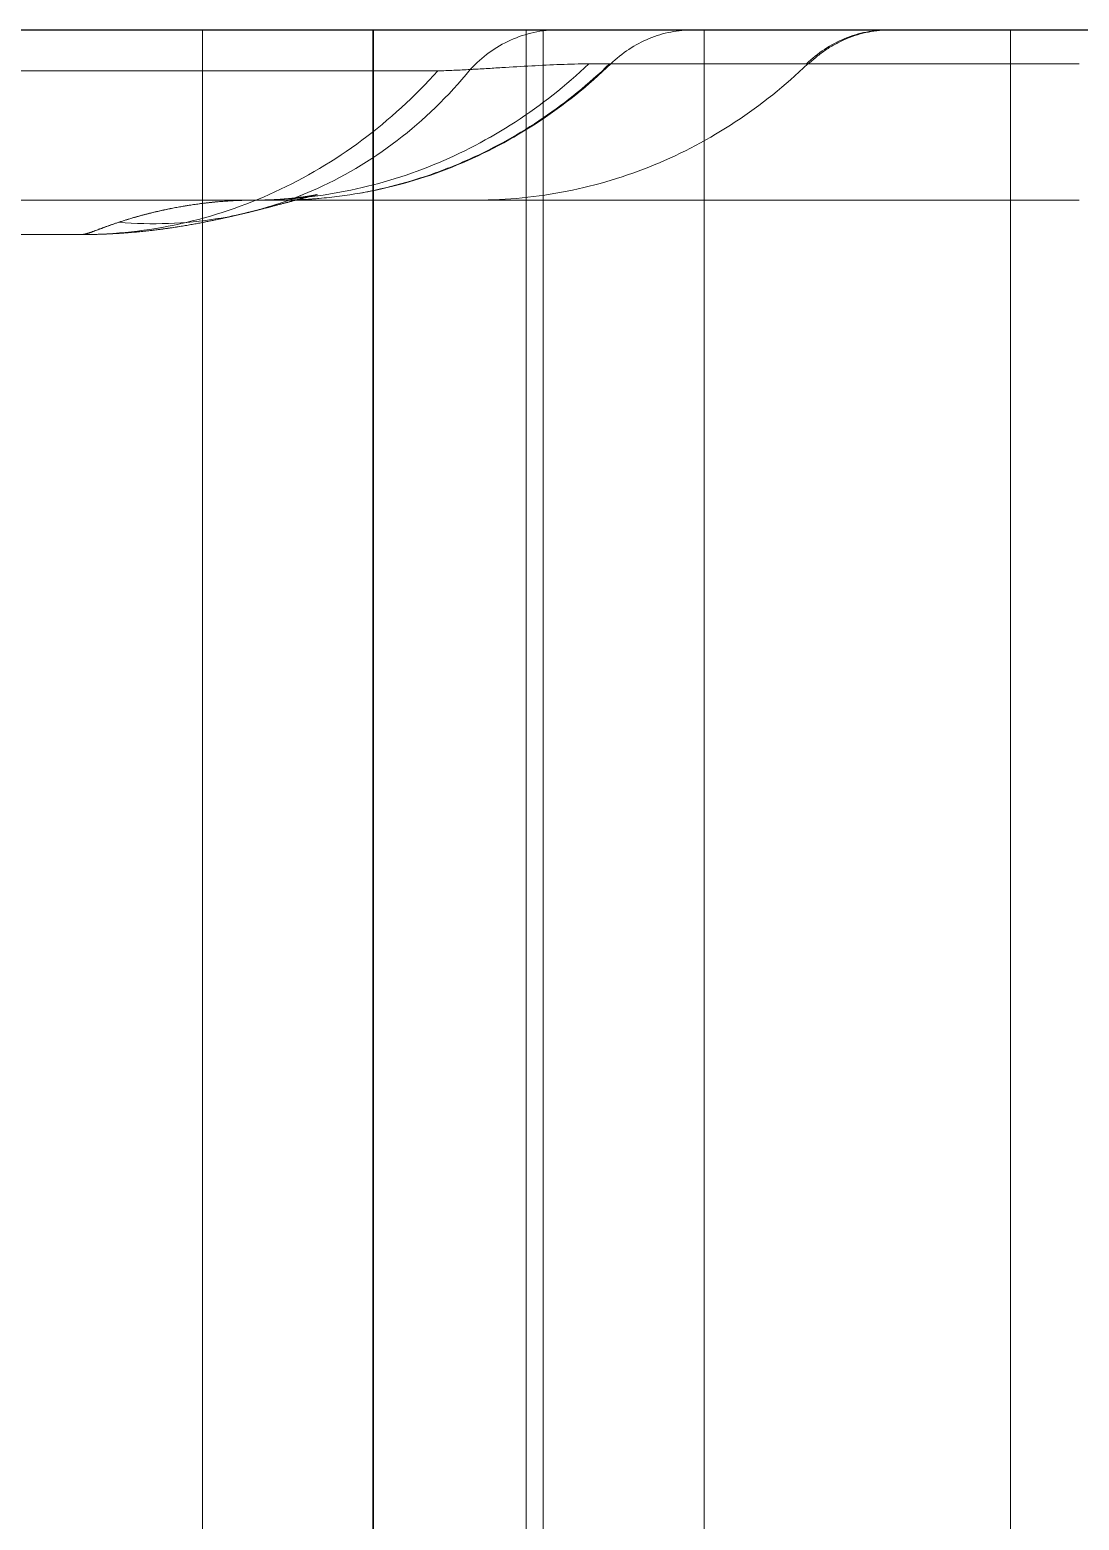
# Model space of a CAD drawing. Header units: millimetres. Extents: x 48754 to 50247, y 1387 to 2180.
# Drawn here: x 49021.55 to 49027.71, y 1473.44 to 1482.19 of the extents above; entities that cross this region are included whole.
import ezdxf

# ---------------------------------------------------------------- set-up
doc = ezdxf.new("R2010")
doc.units = ezdxf.units.MM
doc.linetypes.add('DASHED', pattern=[0])
doc.layers.add('DIE', color=7, linetype='Continuous')

# ---------------------------------------------------------------- blocks, each defined once
blk = doc.blocks.new('*u7581')
at = {"layer": 'DIE', "color": 11, "linetype": 'Continuous', "lineweight": 13}
blk.add_line((-690, 35), (0, 35), dxfattribs=at)
at = {"layer": 'DIE', "color": 11, "linetype": 'DASHED', "lineweight": 13}
for p, q in [((-534, 0), (-534, 35)), ((-530.2555, 35), (-530.2555, 0))]:
    blk.add_line(p, q, dxfattribs=at)
at = {"layer": 'DIE', "color": 155, "linetype": 'DASHED', "lineweight": 13}
for p, q in [((-533, 0), (-533, 35)), ((-533, 0), (-533, 35)), ((-532.0555, 35), (-532.0555, 0)), ((-532.0555, 35), (-532.0555, 0)), ((-536.6916, 34.7596), (-533.6181, 34.7596)), ((-533.6181, 34.7596), (-536.6916, 34.7596)), ((-531.448, 34.8), (-532.6064, 34.8)), ((-532.603, 34.8), (-531.4546, 34.8)), ((-534.5384, 34), (-534.5367, 34))]:
    blk.add_line(p, q, dxfattribs=at)
at = {"layer": 'DIE', "color": 2, "linetype": 'DASHED', "lineweight": 13}
for p, q in [((-534.6944, 34), (-534.6845, 34)), ((-534.5453, 34), (-533.3903, 34)), ((-533.3884, 34), (-529.853, 34)), ((-534.7368, 33.9266), (-534.7358, 33.9268)), ((-534.7363, 33.9266), (-534.7341, 33.9272)), ((-538.7827, 33.7979), (-535.7091, 33.7979)), ((-535.7091, 33.7979), (-535.7028, 33.7979)), ((-535.7091, 33.7979), (-535.7059, 33.7979)), ((-535.7028, 33.7979), (-535.6936, 33.798))]:
    blk.add_line(p, q, dxfattribs=at)
at = {"layer": 'DIE', "color": 11, "linetype": 'DASHED', "lineweight": 13}
for points in [[(-535.0004, 0), (-535.0004, 11.6667), (-535.0004, 23.3333), (-535.0004, 35)], [(-533.995, 35), (-533.995, 23.3333), (-533.995, 11.6667), (-533.995, 0)], [(-533.0995, 0), (-533.0995, 11.6667), (-533.0995, 23.3333), (-533.0995, 35)]]:
    blk.add_open_spline(points, degree=3, dxfattribs=at)
at = {"layer": 'DIE', "color": 155, "linetype": 'DASHED', "lineweight": 13}
for points, knots in [([(-532.9116, 35), (-532.9593, 35), (-533.007, 34.9949), (-533.1006, 34.9746), (-533.1465, 34.9594), (-533.2347, 34.9196), (-533.277, 34.895), (-533.3564, 34.8372), (-533.3936, 34.8041), (-533.4274, 34.7673)], [0, 0, 0, 0, 0.25, 0.25, 0.5, 0.5, 0.75, 0.75, 1, 1, 1, 1]), ([(-532.9116, 35), (-532.9593, 35), (-533.007, 34.9949), (-533.1006, 34.9746), (-533.1465, 34.9594), (-533.2347, 34.9196), (-533.277, 34.895), (-533.3564, 34.8372), (-533.3935, 34.8041), (-533.4274, 34.7673)], [0, 0, 0, 0, 0.25, 0.25, 0.5, 0.5, 0.75, 0.75, 1, 1, 1, 1]), ([(-532.1192, 35), (-532.1632, 35), (-532.2073, 34.9956), (-532.2939, 34.9783), (-532.3366, 34.9654), (-532.419, 34.9313), (-532.4588, 34.9102), (-532.5343, 34.8605), (-532.5699, 34.8319), (-532.603, 34.8)], [0, 0, 0, 0, 0.25, 0.25, 0.5, 0.5, 0.75, 0.75, 1, 1, 1, 1]), ([(-532.1191, 35), (-532.1632, 35), (-532.2073, 34.9956), (-532.294, 34.9783), (-532.3366, 34.9654), (-532.419, 34.9313), (-532.4588, 34.9102), (-532.5343, 34.8604), (-532.57, 34.8318), (-532.603, 34.8)], [0, 0, 0, 0, 0.25, 0.25, 0.5, 0.5, 0.75, 0.75, 1, 1, 1, 1]), ([(-530.9706, 35), (-531.0147, 35), (-531.0588, 34.9956), (-531.1455, 34.9783), (-531.1882, 34.9654), (-531.2706, 34.9313), (-531.3104, 34.9101), (-531.3859, 34.8604), (-531.4215, 34.8318), (-531.4545, 34.7999)], [0, 0, 0, 0, 0.25, 0.25, 0.5, 0.5, 0.75, 0.75, 1, 1, 1, 1]), ([(-535.7059, 33.7979), (-535.5128, 33.7982), (-535.3198, 33.8194), (-534.9403, 33.9031), (-534.7539, 33.9658), (-534.396, 34.1304), (-534.2245, 34.2322), (-533.9035, 34.471), (-533.7538, 34.6079), (-533.6181, 34.7596)], [0, 0, 0, 0, 0.248944, 0.248944, 0.499296, 0.499296, 0.749648, 0.749648, 1, 1, 1, 1]), ([(-535.7028, 33.7979), (-535.5108, 33.7984), (-535.3188, 33.8196), (-534.9403, 33.9031), (-534.7539, 33.9658), (-534.396, 34.1304), (-534.2246, 34.2322), (-533.9035, 34.471), (-533.7539, 34.6079), (-533.6181, 34.7596)], [0, 0, 0, 0, 0.247967, 0.247967, 0.498645, 0.498645, 0.749322, 0.749322, 1, 1, 1, 1]), ([(-534.7358, 33.9268), (-534.6068, 33.9581), (-534.4805, 34.0006), (-534.1811, 34.1308), (-534.0124, 34.2303), (-533.6998, 34.47), (-533.5558, 34.6101), (-533.4274, 34.7673)], [0, 0, 0, 0, 0.256454, 0.256454, 0.628227, 0.628227, 1, 1, 1, 1]), ([(-534.7341, 33.9272), (-534.6057, 33.9585), (-534.48, 34.0008), (-534.1811, 34.1307), (-534.0124, 34.2303), (-533.6998, 34.4699), (-533.5558, 34.6101), (-533.4274, 34.7673)], [0, 0, 0, 0, 0.255606, 0.255606, 0.627803, 0.627803, 1, 1, 1, 1]), ([(-534.6845, 34), (-534.5091, 34.0006), (-534.3338, 34.0181), (-533.9855, 34.0867), (-533.8127, 34.1385), (-533.4784, 34.2748), (-533.317, 34.3593), (-533.0109, 34.5581), (-532.8662, 34.6725), (-532.7321, 34.8)], [0, 0, 0, 0, 0.246515, 0.246515, 0.497677, 0.497677, 0.748838, 0.748838, 1, 1, 1, 1]), ([(-534.6829, 34), (-534.5081, 34.0008), (-534.3333, 34.0182), (-533.9856, 34.0867), (-533.8127, 34.1385), (-533.4785, 34.2748), (-533.3171, 34.3593), (-533.0109, 34.5581), (-532.8662, 34.6725), (-532.7322, 34.8)], [0, 0, 0, 0, 0.245935, 0.245935, 0.49729, 0.49729, 0.748645, 0.748645, 1, 1, 1, 1]), ([(-534.0766, 34.0401), (-534.0552, 34.0438), (-534.0339, 34.0478), (-533.8392, 34.0867), (-533.6687, 34.1385), (-533.339, 34.2748), (-533.1798, 34.3593), (-532.8779, 34.5581), (-532.7352, 34.6725), (-532.603, 34.8)], [0, 0, 0, 0, 0.039385, 0.039385, 0.35959, 0.35959, 0.679795, 0.679795, 1, 1, 1, 1]), ([(-533.6181, 34.7596), (-533.6028, 34.7596), (-533.5872, 34.7599), (-533.5557, 34.7608), (-533.5398, 34.7615), (-533.492, 34.7636), (-533.4597, 34.7654), (-533.4274, 34.7673)], [0, 0, 0, 0, 0.25, 0.25, 0.5, 0.5, 1, 1, 1, 1]), ([(-533.4274, 34.7673), (-533.4597, 34.7654), (-533.492, 34.7636), (-533.5398, 34.7615), (-533.5557, 34.7608), (-533.5871, 34.7599), (-533.6027, 34.7596), (-533.6181, 34.7596)], [0, 0, 0, 0, 0.5, 0.5, 0.75, 0.75, 1, 1, 1, 1]), ([(-533.4274, 34.7673), (-533.3646, 34.7705), (-533.3032, 34.7742), (-533.1832, 34.7814), (-533.1246, 34.785), (-533.0098, 34.7915), (-532.9537, 34.7943), (-532.8427, 34.7986), (-532.7877, 34.8), (-532.7322, 34.8)], [0, 0, 0, 0, 0.25, 0.25, 0.5, 0.5, 0.75, 0.75, 1, 1, 1, 1]), ([(-532.7322, 34.8), (-532.7876, 34.8), (-532.8426, 34.7986), (-532.9537, 34.7943), (-533.0098, 34.7914), (-533.1246, 34.785), (-533.1832, 34.7814), (-533.2732, 34.776), (-533.3187, 34.7733), (-533.3727, 34.7702), (-533.4, 34.7687), (-533.4117, 34.7681), (-533.4195, 34.7677), (-533.4234, 34.7675), (-533.4274, 34.7673)], [0, 0, 0, 0, 0.25, 0.25, 0.5, 0.5, 0.75, 0.75, 0.875, 0.9375, 0.96875, 0.984375, 0.984375, 1, 1, 1, 1]), ([(-532.6064, 34.8), (-532.6129, 34.8), (-532.6263, 34.8), (-532.6464, 34.8), (-532.6671, 34.8), (-532.6884, 34.8), (-532.7102, 34.8), (-532.7247, 34.8), (-532.7322, 34.8)], [0, 0, 0, 0, 0.150532, 0.30766, 0.47127, 0.641257, 0.817528, 1, 1, 1, 1]), ([(-531.4545, 34.7999), (-531.4207, 34.7999), (-531.3812, 34.7999), (-531.2919, 34.7999), (-531.242, 34.7999), (-531.133, 34.7999), (-531.0738, 34.7999), (-530.9473, 34.8), (-530.88, 34.8), (-530.7388, 34.8), (-530.6648, 34.8), (-530.5118, 34.8), (-530.4327, 34.8), (-530.271, 34.8), (-530.1884, 34.8), (-530.0216, 34.8), (-529.9373, 34.8), (-529.853, 34.8)], [0, 0, 0, 0, 0.125, 0.125, 0.25, 0.25, 0.375, 0.375, 0.5, 0.5, 0.625, 0.625, 0.75, 0.75, 0.875, 0.875, 1, 1, 1, 1]), ([(-529.853, 34.8), (-529.9365, 34.8), (-530.02, 34.8), (-530.1853, 34.8), (-530.2671, 34.8), (-530.4273, 34.8001), (-530.5057, 34.8001), (-530.6575, 34.8001), (-530.7309, 34.8001), (-530.8713, 34.8001), (-530.9383, 34.8001), (-531.0644, 34.8001), (-531.1236, 34.8001), (-531.2328, 34.8001), (-531.283, 34.8002), (-531.3732, 34.8002), (-531.4133, 34.8002), (-531.448, 34.8002)], [0, 0, 0, 0, 0.125, 0.125, 0.25, 0.25, 0.375, 0.375, 0.5, 0.5, 0.625, 0.625, 0.75, 0.75, 0.875, 0.875, 1, 1, 1, 1]), ([(-534.6944, 34), (-534.7081, 33.9999), (-534.7352, 33.9998), (-534.7751, 33.9988), (-534.814, 33.9972), (-534.852, 33.995), (-534.889, 33.9923), (-534.925, 33.9892), (-534.96, 33.9856), (-534.9941, 33.9816), (-535.0272, 33.9773), (-535.0593, 33.9726), (-535.0905, 33.9678), (-535.1206, 33.9627), (-535.1456, 33.9582), (-535.1658, 33.9544), (-535.1815, 33.9513), (-535.197, 33.9482), (-535.2122, 33.945), (-535.2273, 33.9419), (-535.2421, 33.9386), (-535.2566, 33.9354), (-535.271, 33.9321), (-535.2851, 33.9287), (-535.299, 33.9254), (-535.3126, 33.922), (-535.3261, 33.9186), (-535.3393, 33.9151), (-535.3523, 33.9117), (-535.365, 33.9082), (-535.3776, 33.9047), (-535.3899, 33.9013), (-535.402, 33.8978), (-535.4138, 33.8943), (-535.4255, 33.8908), (-535.4369, 33.8874), (-535.448, 33.8839), (-535.459, 33.8805), (-535.4697, 33.8771), (-535.4802, 33.8737), (-535.487, 33.8715), (-535.4904, 33.8704)], [0, 0, 0, 0, 0.041607, 0.082658, 0.123165, 0.163137, 0.202585, 0.241518, 0.279945, 0.317873, 0.355312, 0.392268, 0.428748, 0.464759, 0.500309, 0.520007, 0.539653, 0.559248, 0.578796, 0.598296, 0.617751, 0.637163, 0.656533, 0.675863, 0.695155, 0.714409, 0.733629, 0.752815, 0.77197, 0.791095, 0.810191, 0.829261, 0.848307, 0.86733, 0.886332, 0.905314, 0.92428, 0.943229, 0.962165, 0.981088, 1, 1, 1, 1]), ([(-535.4904, 33.8703), (-535.4836, 33.8725), (-535.4702, 33.8768), (-535.4489, 33.8836), (-535.4268, 33.8903), (-535.4038, 33.8971), (-535.38, 33.904), (-535.3553, 33.9108), (-535.3297, 33.9176), (-535.3032, 33.9243), (-535.2759, 33.9309), (-535.2477, 33.9374), (-535.2186, 33.9438), (-535.1886, 33.95), (-535.1578, 33.956), (-535.1261, 33.9617), (-535.0936, 33.9672), (-535.0658, 33.9715), (-535.0432, 33.9748), (-535.0261, 33.9772), (-535.0087, 33.9794), (-534.991, 33.9817), (-534.9731, 33.9838), (-534.9549, 33.9858), (-534.9365, 33.9877), (-534.9178, 33.9895), (-534.8988, 33.9912), (-534.8795, 33.9928), (-534.86, 33.9942), (-534.8402, 33.9955), (-534.8202, 33.9967), (-534.7999, 33.9977), (-534.7793, 33.9985), (-534.7585, 33.9991), (-534.7374, 33.9996), (-534.716, 33.9999), (-534.7016, 34), (-534.6944, 34)], [0, 0, 0, 0, 0.037039, 0.074141, 0.111317, 0.148581, 0.185945, 0.223421, 0.261021, 0.298757, 0.336643, 0.374691, 0.412914, 0.451324, 0.489932, 0.52875, 0.567787, 0.607054, 0.626578, 0.646224, 0.665992, 0.685885, 0.705903, 0.726048, 0.746321, 0.766723, 0.787255, 0.807918, 0.828714, 0.849643, 0.870707, 0.891906, 0.913244, 0.93472, 0.956337, 0.978097, 1, 1, 1, 1]), ([(-535.4904, 33.8704), (-535.4969, 33.8682), (-535.5099, 33.8639), (-535.5282, 33.8576), (-535.5458, 33.8514), (-535.5625, 33.8454), (-535.5784, 33.8395), (-535.5934, 33.8339), (-535.6076, 33.8286), (-535.621, 33.8235), (-535.6313, 33.8197), (-535.6391, 33.8168), (-535.6447, 33.8147), (-535.6501, 33.8128), (-535.6554, 33.8109), (-535.6605, 33.8091), (-535.6654, 33.8075), (-535.6702, 33.8059), (-535.6748, 33.8045), (-535.6793, 33.8032), (-535.6836, 33.802), (-535.6877, 33.8009), (-535.6917, 33.8), (-535.6955, 33.7993), (-535.6992, 33.7987), (-535.7027, 33.7982), (-535.706, 33.798), (-535.7081, 33.7979), (-535.7091, 33.7979)], [0, 0, 0, 0, 0.054404, 0.109049, 0.163957, 0.219149, 0.274645, 0.330467, 0.386634, 0.443169, 0.500093, 0.527697, 0.555515, 0.583551, 0.611805, 0.640281, 0.66898, 0.697904, 0.727056, 0.756437, 0.786049, 0.815895, 0.845976, 0.876296, 0.906856, 0.937658, 0.968705, 1, 1, 1, 1]), ([(-535.7091, 33.7978), (-535.7069, 33.798), (-535.7024, 33.7982), (-535.6947, 33.7995), (-535.6862, 33.8014), (-535.6769, 33.8039), (-535.6669, 33.807), (-535.6561, 33.8107), (-535.6446, 33.8148), (-535.6323, 33.8194), (-535.6192, 33.8243), (-535.6076, 33.8286), (-535.5982, 33.8322), (-535.5911, 33.8348), (-535.5837, 33.8375), (-535.5762, 33.8403), (-535.5685, 33.8431), (-535.5606, 33.846), (-535.5525, 33.8489), (-535.5442, 33.8519), (-535.5358, 33.8548), (-535.5271, 33.8579), (-535.5182, 33.8609), (-535.5091, 33.864), (-535.4999, 33.8671), (-535.4935, 33.8692), (-535.4904, 33.8703)], [0, 0, 0, 0, 0.066954, 0.132833, 0.197655, 0.261435, 0.32419, 0.385936, 0.446691, 0.506475, 0.565311, 0.623218, 0.650663, 0.678016, 0.70528, 0.732457, 0.759549, 0.786559, 0.81349, 0.840344, 0.867124, 0.893832, 0.920471, 0.947044, 0.973552, 1, 1, 1, 1]), ([(-535.4904, 33.8703), (-535.296, 33.8535), (-535.1015, 33.8605), (-534.8526, 33.9008), (-534.7942, 33.9126), (-534.7363, 33.9266)], [0, 0, 0, 0, 0.763796, 0.763796, 1, 1, 1, 1]), ([(-535.4904, 33.8703), (-535.2959, 33.8535), (-535.1014, 33.8605), (-534.8527, 33.9008), (-534.7945, 33.9126), (-534.7368, 33.9266)], [0, 0, 0, 0, 0.764343, 0.764343, 1, 1, 1, 1])]:
    blk.add_open_spline(points, degree=3, knots=knots, dxfattribs=at)
at = {"layer": 'DIE', "color": 2, "linetype": 'DASHED', "lineweight": 13}
for points, knots in [([(-530.9599, 35), (-530.9654, 35), (-530.9735, 34.9999), (-530.9817, 34.9996), (-530.9871, 34.9994), (-530.9898, 34.9993), (-531.0035, 34.9987), (-531.0145, 34.9978), (-531.0472, 34.9946), (-531.0688, 34.9914), (-531.133, 34.9785), (-531.175, 34.9658), (-531.2265, 34.9445), (-531.2367, 34.94), (-531.2569, 34.9305), (-531.2668, 34.9255), (-531.2963, 34.9098), (-531.3346, 34.8871), (-531.3709, 34.8607), (-531.4062, 34.8324), (-531.4233, 34.8174), (-531.4399, 34.8014)], [0, 0, 0, 0, 0.03125, 0.046875, 0.046875, 0.0625, 0.0625, 0.125, 0.125, 0.25, 0.25, 0.5, 0.5, 0.5625, 0.5625, 0.625, 0.625, 0.75, 0.875, 0.875, 1, 1, 1, 1]), ([(-534.3774, 34.0053), (-534.3673, 34.006), (-534.3572, 34.0066), (-534.3368, 34.0082), (-534.3063, 34.0106), (-534.2353, 34.0176), (-534.1748, 34.0256), (-534.0544, 34.0443), (-533.9748, 34.0603), (-533.8172, 34.0996), (-533.7392, 34.1227), (-533.6232, 34.1629), (-533.5847, 34.1772), (-533.5082, 34.2076), (-533.4701, 34.2237), (-533.2809, 34.3088), (-533.1369, 34.3897), (-532.8627, 34.5761), (-532.7326, 34.6816), (-532.6098, 34.8)], [0, 0, 0, 0, 0.015625, 0.015625, 0.03125, 0.0625, 0.125, 0.125, 0.25, 0.25, 0.375, 0.375, 0.4375, 0.4375, 0.5, 0.5, 0.75, 0.75, 1, 1, 1, 1]), ([(-533.3887, 34), (-533.2112, 34), (-533.0338, 34.0175), (-532.6852, 34.0868), (-532.5139, 34.1386), (-532.1831, 34.275), (-532.0234, 34.3595), (-531.721, 34.5584), (-531.5781, 34.6729), (-531.4459, 34.8004)], [0, 0, 0, 0, 0.25, 0.25, 0.5, 0.5, 0.75, 0.75, 1, 1, 1, 1]), ([(-534.7358, 33.9268), (-534.7337, 33.9273), (-534.7264, 33.9291), (-534.7139, 33.9321), (-534.6985, 33.9359), (-534.6834, 33.9397), (-534.6717, 33.9426), (-534.6636, 33.9447), (-534.6564, 33.9465), (-534.6469, 33.9489), (-534.6352, 33.9519), (-534.6238, 33.9548), (-534.6127, 33.9577), (-534.6019, 33.9605), (-534.5914, 33.9632), (-534.5812, 33.9659), (-534.5712, 33.9685), (-534.5615, 33.9711), (-534.5521, 33.9735), (-534.543, 33.976), (-534.5342, 33.9783), (-534.5256, 33.9806), (-534.5173, 33.9828), (-534.5093, 33.9849), (-534.5015, 33.987), (-534.494, 33.989), (-534.4867, 33.9909), (-534.4797, 33.9928), (-534.473, 33.9946), (-534.4665, 33.9963), (-534.4602, 33.998), (-534.454, 33.9996), (-534.4474, 34.0014), (-534.4407, 34.0032), (-534.4338, 34.005), (-534.4272, 34.0067), (-534.4208, 34.0084), (-534.4147, 34.01), (-534.4088, 34.0116), (-534.4032, 34.0131), (-534.3977, 34.0145), (-534.3925, 34.0158), (-534.3875, 34.0171), (-534.3828, 34.0184), (-534.3782, 34.0195), (-534.3739, 34.0207), (-534.3698, 34.0217), (-534.3659, 34.0227), (-534.3622, 34.0236), (-534.3587, 34.0245), (-534.3555, 34.0253), (-534.3524, 34.0261), (-534.3495, 34.0268), (-534.3468, 34.0275), (-534.3443, 34.0281), (-534.3419, 34.0287), (-534.3397, 34.0292), (-534.3376, 34.0297), (-534.3357, 34.0302), (-534.3339, 34.0306), (-534.3324, 34.031), (-534.3311, 34.0313), (-534.3299, 34.0315), (-534.3289, 34.0318), (-534.3282, 34.032), (-534.3276, 34.0321), (-534.3271, 34.0322), (-534.3269, 34.0322), (-534.3268, 34.0323), (-534.3269, 34.0322), (-534.3272, 34.0322), (-534.3277, 34.0321), (-534.3283, 34.0319), (-534.3291, 34.0318), (-534.3301, 34.0316), (-534.3313, 34.0313), (-534.3326, 34.031), (-534.3341, 34.0307), (-534.3358, 34.0304), (-534.3377, 34.03), (-534.3397, 34.0296), (-534.342, 34.0292), (-534.3443, 34.0288), (-534.3469, 34.0283), (-534.3497, 34.0278), (-534.3526, 34.0273), (-534.3557, 34.0267), (-534.3589, 34.0262), (-534.3624, 34.0256), (-534.366, 34.025), (-534.3698, 34.0243), (-534.3738, 34.0237), (-534.378, 34.023), (-534.3824, 34.0223), (-534.3869, 34.0216), (-534.3916, 34.0209), (-534.3966, 34.0202), (-534.4017, 34.0195), (-534.407, 34.0187), (-534.4124, 34.018), (-534.4181, 34.0172), (-534.424, 34.0165), (-534.4301, 34.0157), (-534.4364, 34.0149), (-534.4428, 34.0141), (-534.4495, 34.0134), (-534.4566, 34.0126), (-534.4638, 34.0118), (-534.4714, 34.011), (-534.479, 34.0102), (-534.4869, 34.0095), (-534.4949, 34.0087), (-534.5033, 34.008), (-534.5118, 34.0073), (-534.5206, 34.0066), (-534.5296, 34.0059), (-534.5388, 34.0052), (-534.5483, 34.0046), (-534.5581, 34.004), (-534.568, 34.0034), (-534.5783, 34.0029), (-534.5887, 34.0024), (-534.5995, 34.0019), (-534.6105, 34.0015), (-534.6218, 34.0011), (-534.6333, 34.0008), (-534.6431, 34.0006), (-534.6501, 34.0004), (-534.6536, 34.0004), (-534.6554, 34.0003), (-534.6565, 34.0003), (-534.6575, 34.0003), (-534.6595, 34.0003), (-534.6626, 34.0002), (-534.6664, 34.0002), (-534.6699, 34.0001), (-534.673, 34.0001), (-534.6758, 34.0001), (-534.6783, 34.0001), (-534.6805, 34), (-534.6824, 34), (-534.6837, 34), (-534.6844, 34), (-534.6845, 34)], [0, 0, 0, 0, 0.004992, 0.017461, 0.029869, 0.042204, 0.05445, 0.058501, 0.062501, 0.072722, 0.082802, 0.092742, 0.102543, 0.112205, 0.12173, 0.131118, 0.140371, 0.149489, 0.158475, 0.167329, 0.176054, 0.18465, 0.19312, 0.201465, 0.209687, 0.217789, 0.225771, 0.233638, 0.241389, 0.249029, 0.256558, 0.263984, 0.271957, 0.280912, 0.289755, 0.298486, 0.307108, 0.315622, 0.32403, 0.332335, 0.34054, 0.348645, 0.356654, 0.364569, 0.372392, 0.380125, 0.387771, 0.395333, 0.402812, 0.410211, 0.417532, 0.424778, 0.431952, 0.439055, 0.446091, 0.453351, 0.460768, 0.468124, 0.475419, 0.482657, 0.48984, 0.496969, 0.504049, 0.51108, 0.518065, 0.525006, 0.531907, 0.538769, 0.545595, 0.552387, 0.559147, 0.565879, 0.572584, 0.579264, 0.585923, 0.592562, 0.599184, 0.605792, 0.612388, 0.618974, 0.625553, 0.632127, 0.638698, 0.64527, 0.651844, 0.658422, 0.665006, 0.6716, 0.678205, 0.684825, 0.691461, 0.698116, 0.704792, 0.711493, 0.71822, 0.724976, 0.731763, 0.738584, 0.745442, 0.752339, 0.759277, 0.766259, 0.773287, 0.780364, 0.787492, 0.794674, 0.801908, 0.809727, 0.817259, 0.824864, 0.832545, 0.840303, 0.848141, 0.856061, 0.864066, 0.872158, 0.88034, 0.888613, 0.896981, 0.905444, 0.914006, 0.922668, 0.931467, 0.940373, 0.949388, 0.958515, 0.967754, 0.972417, 0.974762, 0.975937, 0.976651, 0.977321, 0.977979, 0.981056, 0.983927, 0.986605, 0.989106, 0.991443, 0.993633, 0.995688, 0.997624, 0.999453, 1, 1, 1, 1]), ([(-534.7341, 33.9271), (-534.7316, 33.9277), (-534.7251, 33.9293), (-534.7148, 33.9319), (-534.7032, 33.9347), (-534.6918, 33.9375), (-534.6808, 33.9403), (-534.67, 33.943), (-534.6595, 33.9457), (-534.6493, 33.9483), (-534.6394, 33.9508), (-534.6298, 33.9533), (-534.6205, 33.9557), (-534.6115, 33.958), (-534.6024, 33.9604), (-534.5927, 33.9629), (-534.5824, 33.9656), (-534.5719, 33.9683), (-534.5617, 33.971), (-534.5518, 33.9736), (-534.5437, 33.9758), (-534.5388, 33.9771), (-534.5372, 33.9775)], [0, 0, 0, 0, 0.033878, 0.0886, 0.142603, 0.19587, 0.248384, 0.300132, 0.351101, 0.401281, 0.450662, 0.499237, 0.546999, 0.593945, 0.640118, 0.690969, 0.748688, 0.805622, 0.861776, 0.917156, 0.971767, 1, 1, 1, 1]), ([(-534.6348, 34.0008), (-534.636, 34.0007), (-534.6391, 34.0006), (-534.6439, 34.0005), (-534.649, 34.0004), (-534.6536, 34.0003), (-534.6579, 34.0003), (-534.6617, 34.0002), (-534.6653, 34.0002), (-534.6684, 34.0001), (-534.6713, 34.0001), (-534.6739, 34.0001), (-534.6761, 34.0001), (-534.6782, 34), (-534.6799, 34), (-534.6814, 34), (-534.6824, 34), (-534.6828, 34), (-534.6829, 34)], [0, 0, 0, 0, 0.062297, 0.158307, 0.248321, 0.332737, 0.411936, 0.486291, 0.556158, 0.621885, 0.683807, 0.74225, 0.79753, 0.849956, 0.899827, 0.947435, 0.993066, 1, 1, 1, 1]), ([(-534.5232, 33.9812), (-534.5204, 33.982), (-534.5147, 33.9835), (-534.5063, 33.9857), (-534.498, 33.9879), (-534.49, 33.99), (-534.4823, 33.9921), (-534.4747, 33.9941), (-534.4675, 33.996), (-534.4605, 33.9979), (-534.4537, 33.9997), (-534.4472, 34.0014), (-534.441, 34.0031), (-534.4349, 34.0047), (-534.4292, 34.0062), (-534.4236, 34.0077), (-534.4183, 34.0091), (-534.4128, 34.0106), (-534.4071, 34.0121), (-534.4014, 34.0136), (-534.3959, 34.015), (-534.3907, 34.0164), (-534.3857, 34.0177), (-534.3809, 34.0189), (-534.3763, 34.0201), (-534.372, 34.0212), (-534.3678, 34.0222), (-534.3639, 34.0232), (-534.3602, 34.0242), (-534.3567, 34.0251), (-534.3534, 34.0259), (-534.3503, 34.0267), (-534.3475, 34.0274), (-534.3448, 34.028), (-534.3423, 34.0286), (-534.34, 34.0292), (-534.3379, 34.0297), (-534.336, 34.0302), (-534.3343, 34.0306), (-534.3328, 34.0309), (-534.3314, 34.0312), (-534.3303, 34.0315), (-534.3292, 34.0318), (-534.3284, 34.032), (-534.3276, 34.0321), (-534.3271, 34.0322), (-534.3268, 34.0323), (-534.3266, 34.0324), (-534.3266, 34.0324), (-534.3268, 34.0323), (-534.3271, 34.0322), (-534.3277, 34.0321), (-534.3284, 34.032), (-534.3293, 34.0318), (-534.3304, 34.0316), (-534.3316, 34.0313), (-534.333, 34.031), (-534.3346, 34.0307), (-534.3364, 34.0304), (-534.3383, 34.03), (-534.3404, 34.0296), (-534.3427, 34.0291), (-534.3452, 34.0287), (-534.3478, 34.0282), (-534.3506, 34.0277), (-534.3536, 34.0271), (-534.3568, 34.0266), (-534.3601, 34.026), (-534.3634, 34.0255), (-534.3668, 34.0249), (-534.3707, 34.0242), (-534.3748, 34.0236), (-534.3791, 34.0229), (-534.3837, 34.0222), (-534.3884, 34.0215), (-534.3932, 34.0207), (-534.3983, 34.02), (-534.4036, 34.0192), (-534.409, 34.0185), (-534.4147, 34.0177), (-534.4205, 34.0169), (-534.4266, 34.0162), (-534.4328, 34.0154), (-534.4392, 34.0146), (-534.4459, 34.0138), (-534.4527, 34.013), (-534.4598, 34.0122), (-534.467, 34.0115), (-534.4745, 34.0107), (-534.4821, 34.0099), (-534.49, 34.0092), (-534.4981, 34.0085), (-534.5065, 34.0077), (-534.515, 34.007), (-534.5237, 34.0064), (-534.5327, 34.0057), (-534.5419, 34.005), (-534.5514, 34.0044), (-534.5612, 34.0038), (-534.5714, 34.0033), (-534.5783, 34.0029), (-534.5818, 34.0027)], [0, 0, 0, 0, 0.011694, 0.023908, 0.035952, 0.047826, 0.059533, 0.071076, 0.082458, 0.093681, 0.104749, 0.115663, 0.126428, 0.137046, 0.14752, 0.157854, 0.16805, 0.178123, 0.190283, 0.201942, 0.21346, 0.22484, 0.236085, 0.247197, 0.25818, 0.269037, 0.279769, 0.290381, 0.300875, 0.311254, 0.321522, 0.33168, 0.341734, 0.351684, 0.361536, 0.371292, 0.380955, 0.390528, 0.400016, 0.40942, 0.418745, 0.427996, 0.437048, 0.446605, 0.456103, 0.465546, 0.474935, 0.484276, 0.49357, 0.502821, 0.512032, 0.521208, 0.530351, 0.539464, 0.548551, 0.557616, 0.56666, 0.575689, 0.584705, 0.593712, 0.602713, 0.611711, 0.620711, 0.629713, 0.638722, 0.64774, 0.656772, 0.66582, 0.673861, 0.682223, 0.691543, 0.700894, 0.710277, 0.719697, 0.729155, 0.738656, 0.748202, 0.757796, 0.767442, 0.777143, 0.786901, 0.79672, 0.806604, 0.816555, 0.826576, 0.836671, 0.846843, 0.857094, 0.867428, 0.877849, 0.888358, 0.89896, 0.909656, 0.920451, 0.931347, 0.942347, 0.953454, 0.964671, 0.975976, 0.988193, 1, 1, 1, 1]), ([(-535.7059, 33.7979), (-535.6993, 33.7979), (-535.6851, 33.798), (-535.6634, 33.7982), (-535.6408, 33.7986), (-535.6184, 33.7991), (-535.5961, 33.7998), (-535.574, 33.8006), (-535.5522, 33.8015), (-535.5305, 33.8026), (-535.5092, 33.8037), (-535.488, 33.805), (-535.4673, 33.8064), (-535.4468, 33.8079), (-535.4267, 33.8095), (-535.407, 33.8111), (-535.3877, 33.8129), (-535.3689, 33.8146), (-535.3505, 33.8165), (-535.3326, 33.8184), (-535.3153, 33.8203), (-535.2985, 33.8222), (-535.2823, 33.8241), (-535.2666, 33.8261), (-535.2516, 33.828), (-535.2371, 33.8299), (-535.2233, 33.8318), (-535.2117, 33.8334), (-535.202, 33.8347), (-535.194, 33.8359), (-535.1826, 33.8375), (-535.1681, 33.8397), (-535.1505, 33.8424), (-535.1332, 33.8451), (-535.1164, 33.8479), (-535.0998, 33.8506), (-535.0837, 33.8534), (-535.0679, 33.8562), (-535.0524, 33.8589), (-535.0374, 33.8616), (-535.0227, 33.8644), (-535.0084, 33.8671), (-534.9945, 33.8697), (-534.981, 33.8724), (-534.9678, 33.875), (-534.9551, 33.8776), (-534.9427, 33.8801), (-534.9307, 33.8826), (-534.919, 33.885), (-534.9078, 33.8874), (-534.8969, 33.8898), (-534.8864, 33.892), (-534.8762, 33.8943), (-534.8664, 33.8964), (-534.8569, 33.8985), (-534.8478, 33.9006), (-534.8391, 33.9025), (-534.8306, 33.9045), (-534.8226, 33.9063), (-534.8148, 33.9081), (-534.8082, 33.9096), (-534.8036, 33.9107), (-534.8005, 33.9114), (-534.7949, 33.9127), (-534.786, 33.9148), (-534.774, 33.9176), (-534.7622, 33.9204), (-534.7507, 33.9232), (-534.7423, 33.9252), (-534.7377, 33.9263), (-534.7368, 33.9265)], [0, 0, 0, 0, 0.018563, 0.039912, 0.061159, 0.082279, 0.103258, 0.12408, 0.144728, 0.165182, 0.185421, 0.205424, 0.225167, 0.244626, 0.263773, 0.282584, 0.301032, 0.319091, 0.336734, 0.353939, 0.370683, 0.386946, 0.402711, 0.417963, 0.432692, 0.44689, 0.460552, 0.473676, 0.481196, 0.489563, 0.497543, 0.515642, 0.533408, 0.550898, 0.568104, 0.58502, 0.601642, 0.617965, 0.633984, 0.649697, 0.6651, 0.680192, 0.69497, 0.709435, 0.723586, 0.737423, 0.750947, 0.764159, 0.777062, 0.789657, 0.801947, 0.813936, 0.825627, 0.837024, 0.848131, 0.858953, 0.869495, 0.879761, 0.889757, 0.89949, 0.908963, 0.914883, 0.91767, 0.920413, 0.936063, 0.951484, 0.966709, 0.981734, 0.99656, 1, 1, 1, 1]), ([(-535.2981, 33.8222), (-535.2958, 33.8225), (-535.2876, 33.8235), (-535.2739, 33.8251), (-535.257, 33.8273), (-535.2406, 33.8294), (-535.2247, 33.8315), (-535.2119, 33.8333), (-535.2033, 33.8345), (-535.199, 33.8351), (-535.191, 33.8363), (-535.1781, 33.8382), (-535.1603, 33.8409), (-535.1428, 33.8436), (-535.1257, 33.8463), (-535.1089, 33.8491), (-535.0925, 33.8518), (-535.0764, 33.8546), (-535.0607, 33.8574), (-535.0454, 33.8601), (-535.0305, 33.8629), (-535.016, 33.8656), (-535.0018, 33.8683), (-534.988, 33.871), (-534.9746, 33.8736), (-534.9615, 33.8762), (-534.9489, 33.8788), (-534.9366, 33.8813), (-534.9247, 33.8838), (-534.9132, 33.8862), (-534.9021, 33.8886), (-534.8913, 33.8909), (-534.8809, 33.8932), (-534.8708, 33.8954), (-534.8611, 33.8975), (-534.8518, 33.8996), (-534.8428, 33.9017), (-534.8341, 33.9036), (-534.8258, 33.9055), (-534.8178, 33.9073), (-534.8102, 33.9091), (-534.8042, 33.9105), (-534.8001, 33.9115), (-534.7976, 33.912), (-534.7919, 33.9134), (-534.783, 33.9155), (-534.7709, 33.9183), (-534.7592, 33.9211), (-534.7477, 33.9239), (-534.7401, 33.9257), (-534.7364, 33.9266), (-534.7363, 33.9266)], [0, 0, 0, 0, 0.010954, 0.038563, 0.065465, 0.091637, 0.117059, 0.141715, 0.153908, 0.158421, 0.1629, 0.192798, 0.222102, 0.250963, 0.279368, 0.307308, 0.334773, 0.361755, 0.388246, 0.414241, 0.439734, 0.46472, 0.489198, 0.513164, 0.536618, 0.559559, 0.581989, 0.603909, 0.625321, 0.646229, 0.666636, 0.686548, 0.70597, 0.724907, 0.743366, 0.761355, 0.778881, 0.795952, 0.812576, 0.828763, 0.844521, 0.85986, 0.866021, 0.870755, 0.875504, 0.901045, 0.926218, 0.951069, 0.975595, 0.999795, 1, 1, 1, 1])]:
    blk.add_open_spline(points, degree=3, knots=knots, dxfattribs=at)
at = {"layer": 'DIE', "color": 155, "linetype": 'DASHED', "lineweight": 13}
for points in [[(-532.7322, 34.8), (-532.6907, 34.8), (-532.6479, 34.8), (-532.603, 34.8)], [(-534.3781, 34.0048), (-534.3651, 34.0056), (-534.3522, 34.0065), (-534.3393, 34.0074)]]:
    blk.add_open_spline(points, degree=3, dxfattribs=at)
at = {"layer": 'DIE', "color": 2, "linetype": 'DASHED', "lineweight": 13}
for points, degree in [([(-538.8, 34), (-534.6944, 34)], 1), ([(-534.6944, 34), (-534.6906, 34), (-534.6867, 34), (-534.6829, 34)], 3), ([(-534.6944, 34), (-534.6465, 34), (-534.5968, 34), (-534.5453, 34)], 3), ([(-534.3774, 34.0053), (-534.4323, 34.0019), (-534.4872, 34.0001), (-534.5423, 34)], 3)]:
    blk.add_open_spline(points, degree=degree, dxfattribs=at)

msp = doc.modelspace()

# ---------------------------------------------------------------- linework, layer by layer
at = {"layer": 'DIE', "linetype": 'Continuous', "flags": 128}
msp.add_lwpolyline([(48867.0615, 1482.1949), (49557.5615, 1482.1949), (49557.5615, 1447.1949), (48867.0615, 1447.1949)], close=True, dxfattribs=at)

# ---------------------------------------------------------------- block references
at = {"layer": 'DIE'}
msp.add_blockref('*u7581', (49557.5615, 1447.1949), dxfattribs=at)

doc.saveas('drawing.dxf')
